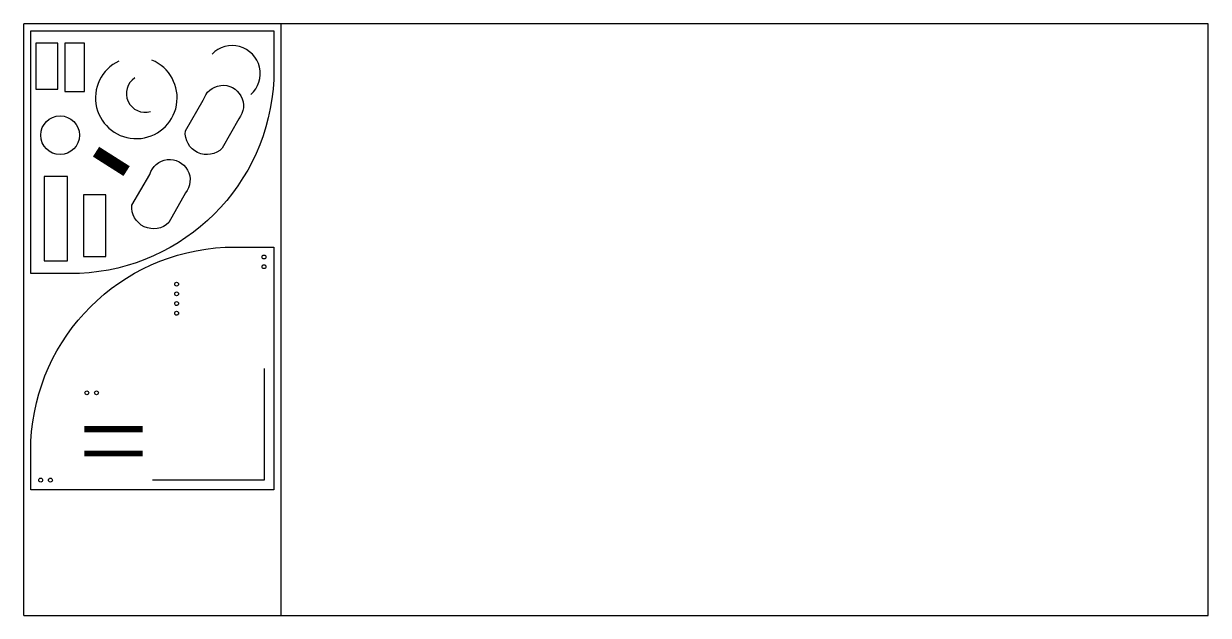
# Model space of a CAD drawing. Extents: x 0 to 2440, y 0 to 1220.
import ezdxf

# ---------------------------------------------------------------- set-up
doc = ezdxf.new("R2010")
doc.units = 0
doc.header["$LTSCALE"] = 24

msp = doc.modelspace()

# ---------------------------------------------------------------- linework, layer by layer
at = {"layer": 'BORDER_D0_T128.1_RK1_F600_A0_W0_RI1_EM1_ID0001'}
msp.add_lwpolyline([(15, 1205), (515, 1205), (515, 1105, -0.387499), (115, 705), (15, 705), (15, 1205)], format="xyb", close=True, dxfattribs=at)
at = {"layer": 'BORDER_D0_T128.1_RK1_F600_A0_W0_RI1_EM1_ID0002'}
msp.add_lwpolyline([(515, 258.85), (15, 258.85), (15, 358.85, -0.387499), (415, 758.85), (515, 758.85), (515, 258.85)], format="xyb", close=True, dxfattribs=at)
at = {"layer": 'BORDER_D0_T128__N_RK1_F500_S3000_SA4000_A0_W0_RI1_EM1_ID0001'}
msp.add_lwpolyline([(15, 1205), (515, 1205), (515, 1105, -0.387499), (115, 705), (15, 705), (15, 1205)], format="xyb", close=True, dxfattribs=at)
at = {"layer": 'BORDER_D0_T128__N_RK1_F500_S3000_SA4000_A0_W0_RI1_EM1_ID0002'}
msp.add_lwpolyline([(515, 258.85), (15, 258.85), (15, 358.85, -0.387499), (415, 758.85), (515, 758.85), (515, 258.85)], format="xyb", close=True, dxfattribs=at)
at = {"layer": 'CONTOUR_D0_T133_A2_W2'}
msp.add_lwpolyline([(495, 508.85), (495, 278.85), (265, 278.85)], dxfattribs=at)
at = {"layer": 'CUTOUT_Z15_D0'}
for points in [[(105, 1080), (125, 1080), (125, 1180), (85, 1180), (85, 1080), (105, 1080)], [(146, 740), (169, 740), (169, 867), (123, 867), (123, 740), (146, 740)]]:
    msp.add_lwpolyline(points, dxfattribs=at)
at = {"layer": 'FRAME_Z15', "linetype": 'CONTINUOUS'}
for p, q in [((0, 1220), (2440, 1220)), ((0, 0), (0, 1220)), ((2440, 0), (2440, 1220)), ((0, 0), (2440, 0))]:
    msp.add_line(p, q, dxfattribs=at)
at = {"layer": 'GROOVE_Z9_D12', "const_width": 12}
msp.add_lwpolyline([(125, 333.85), (245, 333.85)], dxfattribs=at)
at = {"layer": 'GROOVE_Z9_D13', "const_width": 13}
msp.add_lwpolyline([(245, 383.85), (125, 383.85)], dxfattribs=at)
at = {"layer": 'OFFCUT_D0_T128.2_RK1_A0_W0_RI1_EM1'}
msp.add_lwpolyline([(530.07, 0), (530.07, 1220)], dxfattribs=at)
at = {"layer": 'POCKET_D0'}
for points in [[(443, 1024), (409, 963, -0.70466), (333, 999), (370, 1062, -1.23793), (443, 1024)], [(333, 871), (299, 810, -0.70466), (223, 846), (260, 909, -1.23793), (333, 871)]]:
    msp.add_lwpolyline(points, format="xyb", close=True, dxfattribs=at)
at = {"layer": 'POCKET_RD0_Z10_D0'}
for points in [[(47.5, 1085), (70, 1085), (70, 1180), (25, 1180), (25, 1085), (47.5, 1085)], [(66, 731), (90, 731), (90, 905), (42, 905), (42, 731), (66, 731)]]:
    msp.add_lwpolyline(points, dxfattribs=at)
at = {"layer": 'ROUT_Z6_D21'}
msp.add_arc((232, 1066.99, 6), 84.1, 115.34, 67.75, dxfattribs=at)
at = {"layer": 'ROUT_Z6_D24', "const_width": 24}
msp.add_lwpolyline([(149, 956), (212, 916)], dxfattribs=at)
at = {"layer": 'ROUT_Z6_D26'}
msp.add_arc((249.96, 1075.8, 6), 38.42, 123.06, 286.71, dxfattribs=at)
at = {"layer": 'ROUT_Z6_D32'}
msp.add_arc((429.57, 1117.01, 6), 57.68, 311.78, 136.11, dxfattribs=at)
at = {"layer": 'ROUT_Z6_D9'}
msp.add_circle((75, 990, 6), 40, dxfattribs=at)
at = {"layer": 'VBORE_Z8_D8'}
for centre in [(495, 738.85, 8), (495, 718.85, 8), (315, 682.85, 8), (315, 662.85, 8), (315, 642.85, 8), (315, 622.85, 8), (130, 458.85, 8), (150, 458.85, 8), (35, 278.85, 8), (55, 278.85, 8)]:
    msp.add_circle(centre, 4, dxfattribs=at)

doc.saveas('drawing.dxf')
